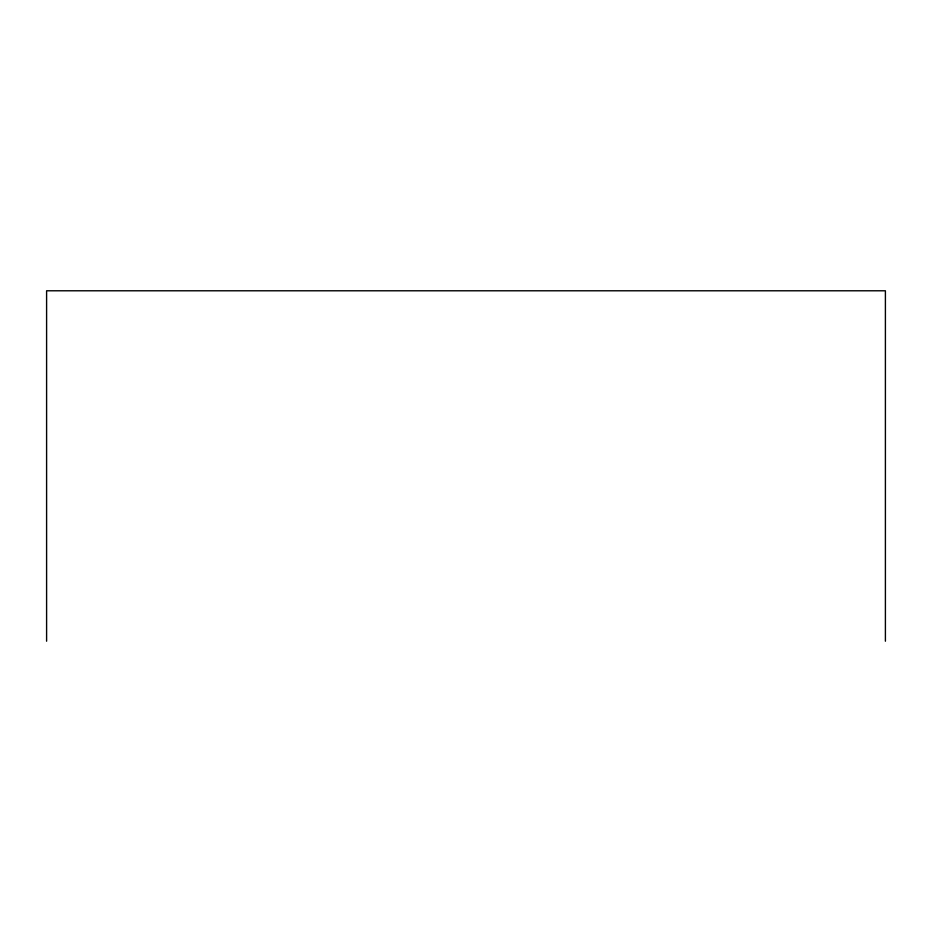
<?xml version="1.0" encoding="UTF-8"?>
<svg xmlns="http://www.w3.org/2000/svg" width="932" height="932" viewBox="0 0 932 932"><rect width="100%" height="100%" fill="white"/><g stroke="black" fill="none" stroke-linecap="round" stroke-linejoin="round"><path stroke-width="1.4" d="M885.4 641.216L885.4 290.784L46.6 290.784L46.6 641.216"/></g></svg>
